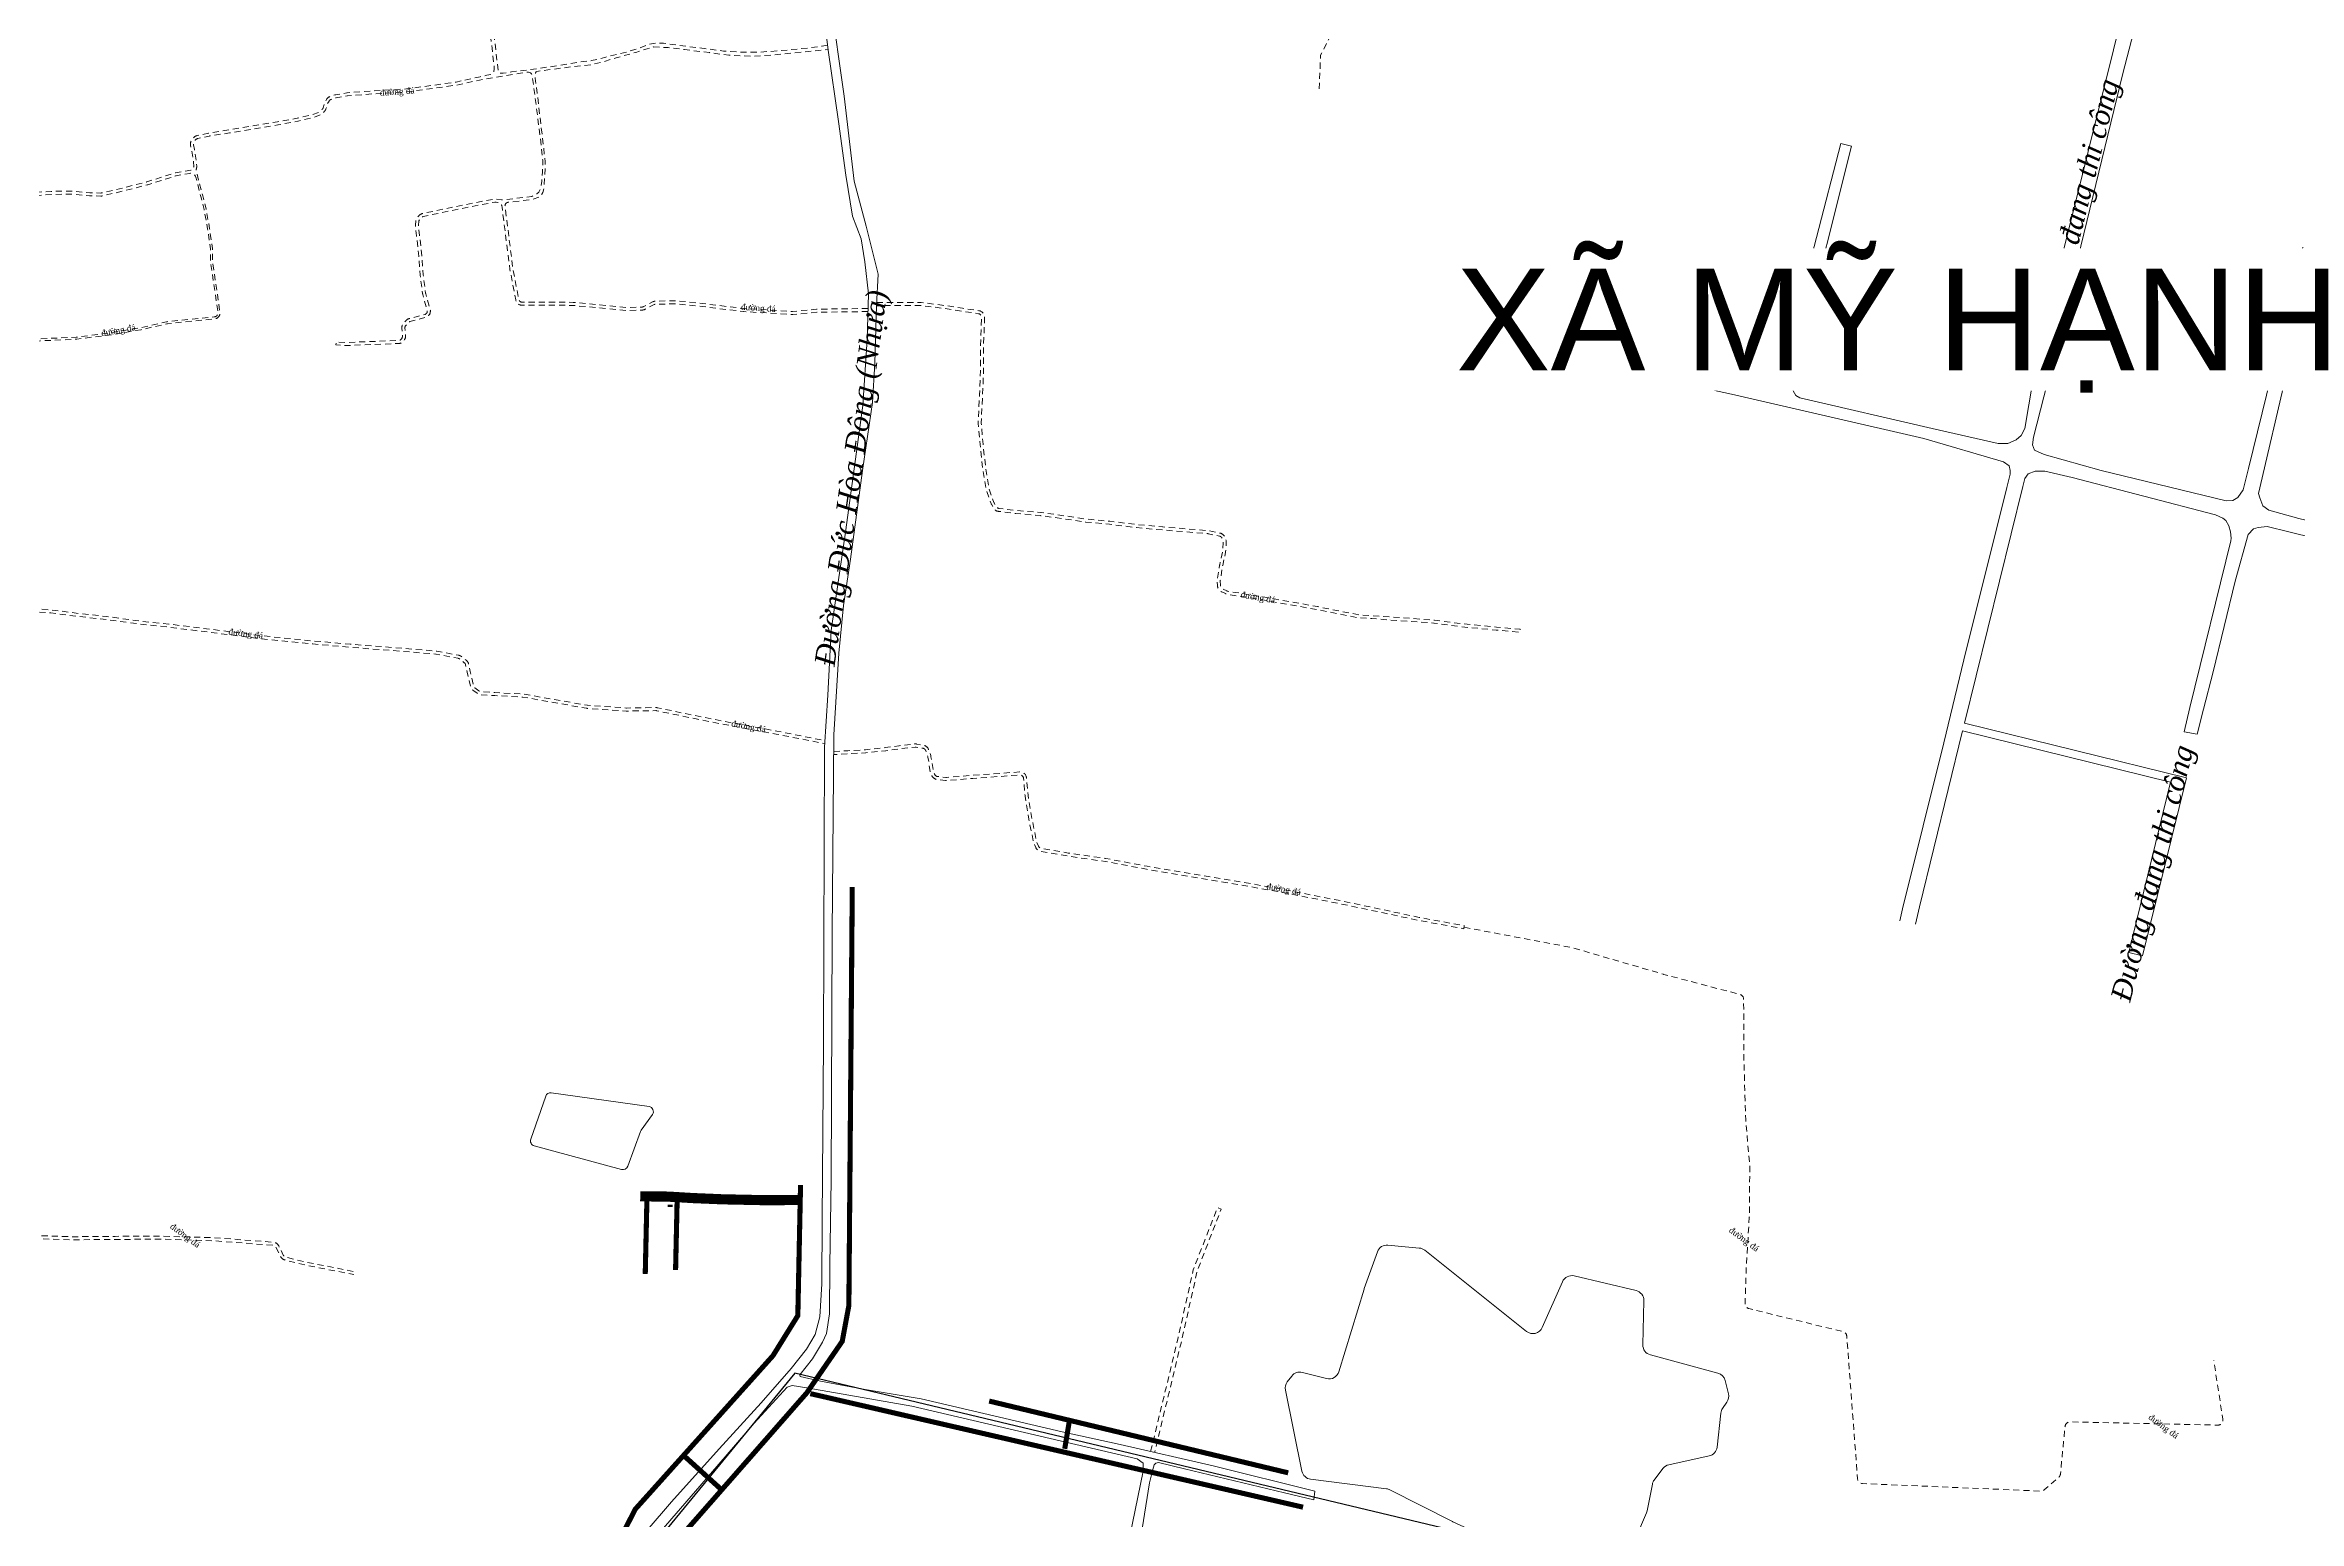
# Model space of a CAD drawing. Header units: metres. Extents: x 556238 to 587446, y 1177111 to 1219372.
# Drawn here: x 579595 to 581811, y 1196141 to 1197593 of the extents above; entities that cross this region are included whole.
import ezdxf

# ---------------------------------------------------------------- set-up
doc = ezdxf.new("R2010")
doc.units = ezdxf.units.M
doc.header["$MEASUREMENT"] = 0
for name, pattern in [('DASHED2', [0.375, 0.25, -0.125]), ('HIDDEN2', [4.7625, 3.175, -1.5875]), ('Xr_Nen GT$0$MON', [10, 6, -4])]:
    doc.linetypes.add(name, pattern=pattern)
for name, color, linetype, lineweight in [('CNTV-TEXT', 40, 'Continuous', 20), ('Pipe _Existing_PHL', 4, 'HIDDEN2', 30), ('Xr_Nen GT$0$DUONG NHUA', 38, 'Continuous', 0), ('Xr_Nen GT$0$DUONG_DA', 38, 'Xr_Nen GT$0$MON', 0), ('Xr_Nen GT$1$SONG_HO', 250, 'Continuous', 0)]:
    doc.layers.add(name, color=color, linetype=linetype, lineweight=lineweight)
doc.layers.add('VUNG CONG NGHIEP', color=8, linetype='Continuous')
doc.styles.add('ARIAL', font='arial.ttf')
doc.styles.add('Xr_Nen GT$0$ROMANS', font='romans.shx')
doc.linetypes.add('Xr_Nen GT$0$TL_P', pattern='A,2,[130,ltypeshp.shx,S=1,R=0,X=0,Y=-1],2', length=4)

msp = doc.modelspace()

# ---------------------------------------------------------------- linework, layer by layer
at = {"layer": 'Pipe _Existing_PHL', "color": 5, "linetype": 'DASHED2', "ltscale": 500, "flags": 128}
for points, const_width in [([(580388.66046, 1196764.73413), (580385.3024, 1196353.08571), (580378.77288, 1196317.89625), (580343.82804, 1196267.13221), (580207.97416, 1196112.21889), (580226.95672, 1195406.98555)], 5), ([(580337.79027, 1196471.69958), (580335.11058, 1196343.18482), (580310.65453, 1196303.78222), (580175.13152, 1196152.65895), (580159.83369, 1196122.43056), (580159.83369, 1196033.57356), (580185.77805, 1195051.07849)], 5), ([(580337.5687, 1196456.89948), (580302.93139, 1196456.69631), (580260.85523, 1196457.57211), (580231.60261, 1196458.80501), (580207.47819, 1196460.23386), (580180.12448, 1196460.53393)], 10), ([(580186.79516, 1196460.46076), (580185.09251, 1196384.23796)], 5), ([(580209.65417, 1196450.12135), (580209.61784, 1196452.31924)], 5), ([(580209.65417, 1196450.12135), (580209.61784, 1196452.31924)], 5), ([(580209.65417, 1196450.12135), (580209.61784, 1196452.31924)], 5), ([(580216.50917, 1196459.69897), (580214.90873, 1196388.05175)], 5), ([(580831.89738, 1196154.81243), (580347.40442, 1196266.48879)], 5), ([(580523.27394, 1196259.16147), (580817.30052, 1196188.58853)], 5), ([(580597.54431, 1196212.2091), (580602.30048, 1196240.85401)], 5), ([(580599.18543, 1196222.09304), (580600.65944, 1196230.97053)], 5), ([(580599.18543, 1196222.09304), (580600.65944, 1196230.97053)], 5), ([(580258.51555, 1196173.44673), (580222.13276, 1196206.29092)], 5), ([(580243.66991, 1196186.84848), (580236.9784, 1196192.88917)], 5), ([(580243.66991, 1196186.84848), (580236.9784, 1196192.88917)], 5)]:
    msp.add_lwpolyline(points, dxfattribs=dict(at, const_width=const_width))
at = {"layer": 'VUNG CONG NGHIEP', "ltscale": 5}
msp.add_polyline3d([(582448.63503, 1193753.02439, 0), (583050.31868, 1196349.83712, 0), (582115.5997, 1196580.6194, 0), (581776.05391, 1195173.15787, 0), (581020.59298, 1195379.56857, 0), (581156.1391, 1196089.56198, 0), (580332.04804, 1196286.6461, 0), (580191.5256, 1196115.51403, 0), (580199.79761, 1195005.26314, 0), (580939.75535, 1194516.75348, 0), (582448.63503, 1193753.02439, 0)], close=True, dxfattribs=at)
at = {"layer": 'Xr_Nen GT$0$DUONG NHUA', "flags": 128}
for points in [[(581678.45013, 1197786.97867), (581603.76992, 1197487.82955), (581553.28643, 1197285.38888), (581541.50576, 1197215.51386), (581537.90254, 1197208.77999), (581533.04629, 1197204.3951), (581524.82171, 1197200.71502), (581515.26567, 1197200.94986), (581450.48807, 1197215.59216), (581320.49589, 1197245.83526), (581316.47594, 1197248.00767), (581313.72658, 1197252.56211), (581313.49095, 1197260.10053), (581322.21027, 1197298.57778), (581371.26214, 1197493.09575), (581360.76462, 1197495.86095), (581312.83667, 1197311.04642), (581302.408, 1197269.61838), (581298.75824, 1197262.24211), (581293.36294, 1197258.5936), (581283.76258, 1197257.48322), (581223.77962, 1197271.36333), (581132.03216, 1197293.07401), (581129.0881, 1197276.29073), (581253.1372, 1197249.24649), (581442.36971, 1197205.68664), (581520.73011, 1197182.82218), (581526.0867, 1197178.75893), (581527.09509, 1197174.16021), (581527.18949, 1197170.60088), (581523.75512, 1197157.52917), (581481.74794, 1196988.0006), (581461.81596, 1196906.48576), (581421.46007, 1196743.1291), (581418.78871, 1196731.47671)], [(581977.83649, 1197630.9883), (581691.76067, 1197699.25517), (581687.51114, 1197699.25517), (581680.87759, 1197698.01184), (581676.00613, 1197694.79989), (581669.68369, 1197687.13258), (581637.93381, 1197564.80364), (581567.20531, 1197273.72229), (581549.98531, 1197207.1098), (581549.04443, 1197199.48101), (581551.03078, 1197194.36026), (581560.54398, 1197189.97108), (581616.78707, 1197174.39993), (581739.42995, 1197144.42168), (581746.24728, 1197144.81483), (581750.90143, 1197147.56701), (581756.34209, 1197155.16829), (581761.52067, 1197176.20285), (581815.10644, 1197393.98597)], [(580186.86842, 1196132.34107), (580210.95376, 1196160.05367), (580257.82487, 1196212.0581), (580299.22844, 1196257.57607), (580328.53358, 1196291.1024), (580343.756, 1196310.30683), (580352.22197, 1196324.46606), (580356.68275, 1196341.88554), (580358.64132, 1196374.38519), (580359.03294, 1196436.9045), (580360.48023, 1196611.00924), (580361.3369, 1196902.24062), (580364.71986, 1196953.22221), (580367.75314, 1197016.76576), (580374.87449, 1197064.48934), (580381.99599, 1197113.66306), (580398.9941, 1197238.13224), (580403.36491, 1197303.1405), (580404.55693, 1197347.89162), (580400.98089, 1197379.40275), (580397.27234, 1197402.17553), (580388.81716, 1197424.41259), (580382.30873, 1197464.64455), (580375.26893, 1197517.35771), (580364.9085, 1197587.59771), (580356.3737, 1197656.4808)], [(580667.904, 1196096.3754), (580680.78967, 1196178.65909), (580684.05105, 1196191.85147), (580685.4162, 1196196.40051), (580687.08478, 1196198.14435), (580689.89101, 1196198.75089), (580715.29895, 1196192.5338), (580813.74526, 1196168.80281), (580842.49361, 1196161.90502), (580843.33034, 1196170.64906), (580743.53735, 1196195.36044), (580652.04014, 1196216.36091), (580594.89429, 1196228.80448), (580456.47204, 1196261.41327), (580401.37192, 1196270.45094), (580357.38947, 1196278.75577), (580337.35305, 1196283.27464), (580337.03736, 1196285.0204), (580349.58311, 1196300.69692), (580359.45131, 1196317.21468), (580363.15409, 1196325.57482), (580366.24352, 1196344.84631), (580366.49067, 1196393.27211), (580367.85005, 1196476.28782), (580368.90808, 1196719.3028), (580370.4307, 1196914.22043), (580375.57369, 1196994.72715), (580379.88467, 1197041.66007), (580386.78206, 1197086.94764), (580398.60174, 1197174.17891), (580408.67749, 1197240.9858), (580410.80284, 1197279.85804), (580412.61959, 1197336.36145), (580414.00838, 1197367.28349), (580402.26656, 1197414.36082), (580390.52459, 1197458.91385), (580380.70736, 1197542.22947), (580367.15854, 1197637.03732)], [(581819.7439, 1197358.45508), (581799.15483, 1197270.90829), (581771.35208, 1197151.72416), (581772.74264, 1197147.23346), (581775.63056, 1197139.64194), (581781.40641, 1197135.15117), (581811.03433, 1197127.13198), (581891.46823, 1197107.88592)], [(581434.007, 1196728.03324), (581437.9144, 1196745.14785), (581480.24537, 1196918.17284), (581684.95107, 1196867.72075), (581643.72086, 1196700.43215), (581657.31409, 1196697.08194), (581700.45872, 1196872.1381), (581482.1604, 1196925.94026), (581539.49932, 1197158.58876), (581541.62024, 1197166.43818), (581544.73168, 1197170.94811), (581551.73219, 1197173.59182), (581561.17005, 1197173.53998), (581588.18704, 1197167.26759), (581729.11725, 1197130.66225), (581736.19782, 1197127.49784), (581739.27927, 1197125.09621), (581742.25627, 1197119.87519), (581743.97981, 1197113.97554), (581744.44988, 1197107.71038), (581744.08425, 1197104.99547), (581703.91096, 1196941.27686), (581698.13289, 1196917.22778), (581711.00217, 1196914.9174), (581717.25296, 1196939.59661), (581726.70781, 1196976.35294), (581748.54385, 1197065.29752), (581761.11531, 1197111.17958), (581766.59939, 1197116.91486), (581771.0711, 1197118.34867), (581779.93017, 1197119.19212), (581801.10749, 1197113.96289), (581902.18468, 1197088.9133)], [(580626.68915, 1195984.59543), (580492.38002, 1196022.55227), (580192.56069, 1196106.44251), (580192.19185, 1196118.86942), (580200.63687, 1196131.55156), (580249.2902, 1196187.67296), (580292.29891, 1196237.48231), (580324.73292, 1196272.92496), (580329.51258, 1196274.58245), (580344.11083, 1196272.06402), (580447.37732, 1196254.19331), (580668.87747, 1196202.40916), (580674.82053, 1196198.16931), (580674.60823, 1196190.11364), (580634.64593, 1195995.29117), (580631.2416, 1195987.00332), (580626.68915, 1195984.59543)]]:
    msp.add_lwpolyline(points, dxfattribs=at)
at = {"layer": 'Xr_Nen GT$0$DUONG_DA', "flags": 128}
for points in [[(580891.81647, 1197897.26175), (580893.32349, 1197862.12289), (580890.8359, 1197839.7619), (580882.4685, 1197816.72329), (580881.78921, 1197766.46956), (580881.167, 1197710.706), (580879.61773, 1197663.50695), (580879.009, 1197610.945), (580860.83005, 1197605.65671), (580849.15041, 1197582.61059), (580847.71859, 1197547.98142)], [(580364.30497, 1197592.46874), (580359.01383, 1197591.68559), (580345.81228, 1197589.79593), (580316.31737, 1197586.90058), (580297.57268, 1197585.69583), (580277.23073, 1197585.72353), (580262.08511, 1197586.74858), (580216.19552, 1197592.67496), (580203.18302, 1197594.37263), (580195.54873, 1197594.48387), (580188.87145, 1197593.28241), (580178.47718, 1197589.34418), (580167.03685, 1197585.85101), (580146.45454, 1197580.78271), (580132.2804, 1197577.28994), (580120.60659, 1197575.96953), (580101.97126, 1197572.75766), (580072.06375, 1197568.42012), (580053.59203, 1197566.31367), (580045.32012, 1197564.87945), (580042.65247, 1197564.94671), (580040.54524, 1197566.20163), (580039.17782, 1197577.80964), (580033.50061, 1197628.13243), (580030.6828, 1197666.01601), (580026.20698, 1197698.24735), (580023.92883, 1197730.48706), (580023.89455, 1197732.99554), (580024.79029, 1197734.40264), (580026.38273, 1197734.95695), (580027.95637, 1197735.4665)], [(580682.03508, 1196209.49986), (580709.04704, 1196321.3251), (580723.95533, 1196388.2426), (580747.79951, 1196449.48543), (580751.52696, 1196448.0342), (580727.79335, 1196387.07534), (580712.94357, 1196320.42052), (580685.92325, 1196208.56065)]]:
    msp.add_lwpolyline(points, dxfattribs=at)
for points in [[(580015.37015, 1197739.64736), (580018.53439, 1197736.5346), (580020.05569, 1197733.00977), (580020.2405, 1197728.63213), (580021.47991, 1197708.67535), (580022.75697, 1197696.75254), (580028.40487, 1197650.26197), (580031.91497, 1197609.44224), (580034.53459, 1197589.52238), (580036.55659, 1197571.28126), (580036.64307, 1197568.78702), (580036.26812, 1197566.49461), (580035.2008, 1197564.7789), (580033.26821, 1197563.63991), (580029.35961, 1197562.90462), (580022.65309, 1197561.46287), (579999.01747, 1197556.2347, -0.0135607847), (579998.83032, 1197556.20298), (579978.19945, 1197553.27821, -0.0026069261), (579978.16329, 1197553.27328), (579948.47184, 1197549.37941, -0.0183896443), (579948.2156, 1197549.35535), (579917.00944, 1197547.57937, 0.0054765501), (579916.86738, 1197547.56973), (579892.08006, 1197545.61353, 0.0217034019), (579891.52024, 1197545.54481), (579880.76829, 1197543.74832, 0.036899441), (579879.83751, 1197543.52121), (579875.20612, 1197542.02187, 0.1907133338), (579871.51604, 1197538.97639), (579870.11682, 1197536.43876, 0.0528950822), (579869.58501, 1197535.17463), (579868.25921, 1197530.77239, -0.1092568017), (579867.52107, 1197529.45332), (579865.91855, 1197527.65477, -0.1192476371), (579864.56522, 1197526.71775), (579858.3738, 1197524.32898, -0.0342017625), (579857.91687, 1197524.18771), (579842.99355, 1197520.67039, -0.0122221626), (579842.82612, 1197520.63523), (579823.43396, 1197517.05469, -0.0045113962), (579823.37175, 1197517.04379), (579796.65193, 1197512.60729, -0.0002160509), (579796.64895, 1197512.6068), (579775.80639, 1197509.16465, -0.0029647634), (579775.7654, 1197509.15813), (579756.17099, 1197506.16037, 0.0158875553), (579755.76496, 1197506.08498), (579744.40923, 1197503.60091, 0.1234273772), (579741.57821, 1197502.19486), (579740.59795, 1197501.3581, 0.1253605086), (579738.74706, 1197498.73674), (579738.31975, 1197497.61973, 0.1424630031), (579738.02112, 1197494.00168), (579738.96169, 1197489.37764, -0.009535367), (579738.9858, 1197489.24635), (579740.80322, 1197478.1629, -0.0288873201), (579740.84547, 1197477.76103), (579741.05872, 1197473.22848, -0.3774558188), (579738.16893, 1197469.61692), (579723.21975, 1197466.98732, 0.033900416), (579722.36498, 1197466.77643), (579694.91415, 1197457.99315, -0.0159567056), (579694.69937, 1197457.93191), (579663.6456, 1197450.13974, -0.0061153318), (579663.56232, 1197450.11992), (579650.62174, 1197447.20729, -0.0607934441), (579649.778, 1197447.12267), (579639.17438, 1197447.35054, -0.0177280861), (579638.92667, 1197447.36466), (579620.88554, 1197449.03627, 0.0278186261), (579620.16331, 1197449.06284), (579601.0709, 1197448.70282, 0.0104054274), (579600.8006, 1197448.6921), (579569.95823, 1197446.82465), (579570.13954, 1197443.83013), (579600.98191, 1197445.69758, -0.0104054274), (579601.12745, 1197445.70336), (579620.21987, 1197446.06337, -0.0278186261), (579620.60876, 1197446.04907), (579638.64989, 1197444.37746, 0.0177280861), (579639.10993, 1197444.35124), (579649.71354, 1197444.12336, 0.0607934441), (579651.28049, 1197444.2805), (579664.22107, 1197447.19314, 0.0061153318), (579664.37574, 1197447.22994), (579695.42951, 1197455.02211, 0.0159567056), (579695.82839, 1197455.13584), (579723.27921, 1197463.91913, -0.033900416), (579723.73947, 1197464.03269), (579737.43288, 1197466.44139, -0.3917169591), (579743.14174, 1197462.76144), (579748.00895, 1197443.82125, 0.000567617), (579748.01236, 1197443.80806), (579751.32861, 1197431.02373, -0.0198679234), (579751.39612, 1197430.71322), (579754.71741, 1197411.85647, -0.0069046621), (579754.73506, 1197411.74742), (579757.60938, 1197392.29851, -0.0367058917), (579757.65236, 1197391.71358), (579757.65199, 1197379.704, 0.0368786055), (579757.71706, 1197378.82251), (579762.07234, 1197349.49273, -0.0013921222), (579762.07555, 1197349.47068), (579764.88669, 1197329.78578, -0.426278834), (579761.3295, 1197325.24061), (579715.0737, 1197320.56074, 0.0305603867), (579714.35053, 1197320.4426), (579689.21887, 1197314.74255, -0.0131585051), (579689.01243, 1197314.70141), (579660.16021, 1197309.73675, -0.0111435956), (579659.98389, 1197309.71045), (579625.85791, 1197305.39354, -0.019989291), (579625.53939, 1197305.36613), (579590.24173, 1197303.74539, 0.0144894379), (579589.89503, 1197303.71939), (579560.97343, 1197300.70539, 0.4252429454), (579555.65517, 1197293.89245), (579558.87857, 1197271.23966, -0.021619276), (579558.91244, 1197270.89558), (579560.27408, 1197246.11097, -0.0115771095), (579560.27995, 1197245.92585), (579560.50169, 1197220.07395, -0.1286281308), (579560.00616, 1197218.11098), (579551.42394, 1197202.51738, 0.0068357051), (579551.34681, 1197202.3726), (579546.51928, 1197193.00354, -0.2587637951), (579543.29187, 1197190.84917), (579511.7252, 1197188.24936, 0.002574725), (579511.66364, 1197188.24397), (579502.33025, 1197187.37842, 0.4070652536), (579496.89817, 1197180.99634), (579498.07198, 1197163.7624, -0.0059308948), (579498.0773, 1197163.66766), (579499.02853, 1197142.20062, 0.0009508484), (579499.02958, 1197142.17783), (579499.85803, 1197124.96246, -0.0145340692), (579499.86245, 1197124.73), (579499.6852, 1197107.08796, -0.0062364663), (579499.68295, 1197106.9882), (579499.21157, 1197093.52255, -0.0088223582), (579499.20414, 1197093.3816), (579498.38199, 1197081.70281, -0.0096034003), (579498.36826, 1197081.54978), (579496.06193, 1197060.41468, -0.0078687185), (579496.04631, 1197060.28976), (579495.38319, 1197055.5899, -0.4043679298), (579489.90105, 1197051.31673), (579472.76519, 1197053.14752, -0.0028832737), (579472.72507, 1197053.15204), (579441.79478, 1197056.81787, 0.0144743361), (579441.42002, 1197056.85132), (579401.19186, 1197059.27096, -0.016538859), (579400.96138, 1197059.29249), (579344.96835, 1197066.39798, -0.0039733315), (579344.91323, 1197066.40542), (579307.55094, 1197071.75132, 0.0073240172), (579307.36207, 1197071.77553), (579264.4797, 1197076.63426, 0.0005153095), (579264.46639, 1197076.63575), (579220.85587, 1197081.48596, -0.0094193814), (579220.72512, 1197081.503), (579183.3053, 1197087.09867, 0.0057505519), (579183.15719, 1197087.11908), (579135.317, 1197093.15163, -0.0001201032), (579135.31533, 1197093.15184), (579076.99276, 1197100.53466, 0.0056709973), (579076.84629, 1197100.55151), (579035.20714, 1197104.86536, 0.0022312571), (579035.14941, 1197104.87108), (578970.39654, 1197110.99593, -0.0178207593), (578970.14923, 1197111.02824), (578930.58707, 1197117.6396, 0.0225504238), (578930.00531, 1197117.71003), (578897.32646, 1197120.17859)], [(580404.17584, 1197333.58473), (580353.88678, 1197332.86112, 0.0191313187), (580353.39023, 1197332.83496), (580329.88034, 1197330.69191, -0.0376851085), (580329.35356, 1197330.68371), (580282.35501, 1197333.49594, -0.0152855898), (580282.14194, 1197333.51525), (580237.40004, 1197338.95119, 0.0038706539), (580237.30004, 1197338.96255), (580216.90481, 1197341.12062, 0.0309191648), (580216.10244, 1197341.15563), (580195.26767, 1197340.77604, 0.1165287896), (580192.3716, 1197340.03585), (580183.54224, 1197335.41403, -0.1132356413), (580182.02831, 1197335.0166), (580166.89509, 1197334.54401, -0.0317640893), (580166.45107, 1197334.55836), (580139.79963, 1197337.11929, -0.0003171011), (580139.79521, 1197337.11972), (580114.72179, 1197339.56112, 0.0209735587), (580114.17754, 1197339.59115), (580091.18994, 1197339.8942, 0.005377572), (580091.05013, 1197339.89454), (580064.15692, 1197339.67057, -0.3625180692), (580060.68944, 1197342.51634), (580055.01485, 1197372.34514, -0.0153993585), (580054.9811, 1197372.55803), (580050.46324, 1197408.11012, -0.0003617213), (580050.46261, 1197408.11514), (580047.20139, 1197434.07877, -0.4166889098), (580050.26724, 1197437.99124), (580074.04543, 1197440.77422), (580081.28784, 1197443.28032), (580083.34587, 1197445.9757), (580084.48396, 1197447.66217), (580085.34089, 1197452.05244), (580085.5284, 1197454.82313), (580086.66386, 1197470.89156), (580086.52664, 1197478.12617), (580085.84071, 1197485.36079), (580084.98319, 1197493.76118), (580078.7778, 1197545.33366), (580076.74542, 1197560.10612), (580077.0809, 1197565.19999), (580077.70638, 1197566.25647), (580078.39656, 1197566.70925), (580089.28867, 1197568.08916), (580115.40017, 1197571.59459), (580131.64761, 1197573.19295), (580141.72717, 1197575.4948), (580156.4338, 1197580.0768), (580175.89484, 1197585.41887), (580186.97483, 1197588.97161), (580193.31627, 1197590.74795), (580207.70628, 1197590.15584), (580223.59464, 1197588.1705), (580248.30903, 1197585.1507), (580267.28276, 1197582.56585), (580290.30991, 1197581.58782), (580309.3536, 1197582.7405), (580339.01226, 1197585.58382), (580364.83391, 1197588.19976)], [(580404.09589, 1197330.58326), (580353.92994, 1197329.86143, 0.0191313187), (580353.66257, 1197329.84735), (580330.15268, 1197327.7043, -0.0376851085), (580329.17437, 1197327.68907), (580282.17582, 1197330.5013, -0.0152855898), (580281.78011, 1197330.53714), (580237.03821, 1197335.97308, 0.0038706539), (580236.98437, 1197335.9792), (580216.58913, 1197338.13728, 0.0309191648), (580216.15709, 1197338.15613), (580195.32231, 1197337.77654, 0.1165287896), (580193.76289, 1197337.37798), (580184.93353, 1197332.75616, -0.1132356413), (580182.12195, 1197332.01806), (580166.98873, 1197331.54548, -0.0317640893), (580166.16412, 1197331.57211), (580139.51268, 1197334.13305, -0.0003171011), (580139.50448, 1197334.13384), (580114.43105, 1197336.57524, 0.0209735587), (580114.138, 1197336.59141), (580091.1504, 1197336.89446, 0.005377572), (580091.07511, 1197336.89464), (580064.1819, 1197336.67067, -0.3625180692), (580057.74229, 1197341.95568), (580052.0677, 1197371.78448, -0.0153993585), (580052.00504, 1197372.17984), (580047.48718, 1197407.73193, -0.0003617213), (580047.486, 1197407.74126), (580044.23516, 1197433.62225, 0.3360531504), (580040.01667, 1197437.94366), (580038.35227, 1197438.19361, 0.0827319866), (580037.20204, 1197438.17517), (580021.33838, 1197435.27014, 0.0051935241), (580021.267, 1197435.2563), (579974.96509, 1197425.7792, 0.0034629874), (579974.91766, 1197425.76915), (579966.65812, 1197423.95903, 0.1685469019), (579964.70166, 1197422.76033), (579963.19789, 1197420.92767, 0.1521426851), (579962.41571, 1197418.99838), (579962.14551, 1197415.7584, 0.0461870542), (579962.15139, 1197415.11318), (579963.15297, 1197405.27094, 0.0028972267), (579963.15731, 1197405.23061), (579965.42179, 1197385.27682, -0.0104973884), (579965.44686, 1197385.00507), (579966.74279, 1197366.78711, 0.0151868732), (579966.7643, 1197366.57564), (579969.14965, 1197348.5765, 0.0357595511), (579969.25057, 1197348.08679), (579973.5635, 1197332.78525, -0.4185551685), (579968.97789, 1197324.74021), (579953.63585, 1197320.65997, 0.1499075728), (579951.89411, 1197319.57396), (579949.6479, 1197316.9904, 0.2032616076), (579948.80227, 1197314.39176), (579949.43568, 1197307.08363, -0.1658588809), (579948.42882, 1197303.00932), (579947.84292, 1197302.09722, -0.2451611117), (579942.6218, 1197299.115), (579890.58408, 1197297.13014, -0.0246586487), (579889.94338, 1197297.1373), (579880.97132, 1197297.68069), (579881.15268, 1197300.6752), (579890.12474, 1197300.13181, 0.0246586487), (579890.46973, 1197300.12796), (579942.50745, 1197302.11282, 0.2451611117), (579945.31882, 1197303.71863), (579945.90473, 1197304.63073, 0.1658588809), (579946.44688, 1197306.82459), (579945.81348, 1197314.13272, -0.2032616076), (579947.38392, 1197318.95875), (579949.63014, 1197321.54231, -0.1499075728), (579952.8648, 1197323.55919), (579968.20683, 1197327.63943, 0.4185551685), (579970.67601, 1197331.97137), (579966.36308, 1197347.27292, -0.0357595511), (579966.17565, 1197348.18237), (579963.79031, 1197366.18151, -0.0151868732), (579963.75035, 1197366.57425), (579962.45442, 1197384.7922, 0.0104973884), (579962.44092, 1197384.93853), (579960.17644, 1197404.89232, -0.0028972267), (579960.16838, 1197404.96722), (579959.1668, 1197414.80946, -0.0461870542), (579959.15589, 1197416.00772), (579959.42609, 1197419.24771, -0.1521426851), (579960.8787, 1197422.83066), (579962.38248, 1197424.66332, -0.1685469019), (579966.0159, 1197426.88948), (579974.27544, 1197428.6996, -0.0034629874), (579974.36352, 1197428.71826), (580020.66543, 1197438.19536, -0.0051935241), (580020.79799, 1197438.22107), (580036.66165, 1197441.1261, -0.0827319866), (580038.79779, 1197441.16034), (580043.7172, 1197440.42159, 0.0664894225), (580045.04096, 1197440.40004), (580073.69669, 1197443.75388), (580078.35226, 1197446.33788), (580080.40137, 1197448.01077), (580082.62126, 1197452.55147), (580083.42066, 1197458.77222), (580084.13481, 1197467.91673), (580084.33885, 1197473.96771), (580084.27086, 1197479.84876), (580083.35267, 1197487.39549), (580081.90711, 1197501.462), (580074.14174, 1197561.52888), (580073.38175, 1197564.44113), (580072.28401, 1197565.433), (580070.21508, 1197565.83396), (580068.37848, 1197565.83396), (580059.99743, 1197564.67327), (580025.10113, 1197558.8276), (579999.59896, 1197553.2916, -0.0135607847), (579999.25141, 1197553.23268), (579978.62054, 1197550.30791, -0.0026069261), (579978.55338, 1197550.29875), (579948.86193, 1197546.40488, -0.0183896443), (579948.38606, 1197546.3602), (579917.17989, 1197544.58422, 0.0054765502), (579917.1034, 1197544.57903), (579892.31608, 1197542.62283, 0.0217034019), (579892.01464, 1197542.58583), (579881.26269, 1197540.78933, 0.036899441), (579880.7615, 1197540.66705), (579876.13011, 1197539.16771, 0.1907133338), (579874.14314, 1197537.52783), (579872.74393, 1197534.99021, 0.0528950822), (579872.45757, 1197534.30952), (579871.13177, 1197529.90728, -0.1092568017), (579869.76094, 1197527.45758), (579868.15842, 1197525.65903, -0.1192476371), (579865.64509, 1197523.91884), (579859.45367, 1197521.53007, -0.0342017625), (579858.60509, 1197521.26772), (579843.68177, 1197517.7504, -0.0122221626), (579843.37083, 1197517.68509), (579823.97867, 1197514.10456, -0.0045113962), (579823.86314, 1197514.0843), (579797.14332, 1197509.64781, -0.0002160509), (579797.13777, 1197509.64689), (579776.29522, 1197506.20475, -0.0029647634), (579776.21909, 1197506.19264), (579756.62469, 1197503.19488, 0.0158875553), (579756.40605, 1197503.15428), (579745.05032, 1197500.67021, 0.1234273772), (579743.52593, 1197499.91311), (579742.54566, 1197499.07635, 0.1253605086), (579741.54903, 1197497.66485), (579741.12172, 1197496.54784, 0.1424630031), (579740.96092, 1197494.59966), (579741.90149, 1197489.97562, -0.009535367), (579741.94626, 1197489.7318), (579743.76368, 1197478.64835, -0.0288873201), (579743.84216, 1197477.90202), (579744.0554, 1197473.36946, -0.0850965966), (579743.7864, 1197471.18939, 0.1368679327), (579743.73129, 1197468.50293), (579749.94602, 1197444.31903, 0.0005676171), (579749.94829, 1197444.31024), (579753.26454, 1197431.5259, -0.0198679233), (579753.3658, 1197431.06014), (579756.68709, 1197412.20339, -0.006904662), (579756.71357, 1197412.03982), (579759.58789, 1197392.59091, -0.0367058917), (579759.65236, 1197391.71352), (579759.65199, 1197379.70394, 0.0368786055), (579759.69537, 1197379.11628), (579764.05065, 1197349.78649, -0.0013921222), (579764.05546, 1197349.75343), (579766.8666, 1197330.06853, -0.426278834), (579761.53082, 1197323.25077), (579715.27502, 1197318.5709, 0.0305603867), (579714.79291, 1197318.49214), (579689.66124, 1197312.79209, -0.0131585051), (579689.35159, 1197312.73038), (579660.49937, 1197307.76572, -0.0111435956), (579660.23489, 1197307.72626), (579626.10891, 1197303.40936, -0.019989291), (579625.63113, 1197303.36824), (579590.33346, 1197301.7475, 0.0144894379), (579590.10233, 1197301.73016), (579561.18073, 1197298.71617, 0.4252429454), (579557.63523, 1197294.1742), (579560.85863, 1197271.52141, -0.021619276), (579560.90943, 1197271.00529), (579562.27106, 1197246.22068, -0.0115771095), (579562.27988, 1197245.94301), (579562.50162, 1197220.09111, -0.1286281308), (579561.75832, 1197217.14665), (579553.1761, 1197201.55305, 0.0068357051), (579553.12468, 1197201.45653), (579548.29715, 1197192.08747, -0.2587637951), (579543.45603, 1197188.85592), (579511.88936, 1197186.25611, 0.002574725), (579511.84832, 1197186.25252), (579502.51493, 1197185.38697, 0.4070652536), (579498.89354, 1197181.13224), (579500.06735, 1197163.8983, -0.0059308948), (579500.07534, 1197163.75619), (579501.02657, 1197142.28916, 0.0009508484), (579501.02727, 1197142.27396), (579501.85572, 1197125.05859, -0.0145340692), (579501.86235, 1197124.70991), (579501.6851, 1197107.06786, -0.0062364663), (579501.68173, 1197106.91823), (579501.21034, 1197093.45258, -0.0088223582), (579501.1992, 1197093.24116), (579500.37705, 1197081.56236, -0.0096034003), (579500.35646, 1197081.33282), (579498.05013, 1197060.19772, -0.0078687185), (579498.02669, 1197060.01034), (579497.39931, 1197055.56373, 0.4033943064), (579501.46867, 1197049.94352), (579527.97765, 1197045.19504, 0.0069465228), (579528.0736, 1197045.17922), (579557.20467, 1197040.79253, 0.0165564193), (579557.43483, 1197040.76563), (579600.79324, 1197037.14802, -0.0106913399), (579601.06966, 1197037.11899), (579629.47865, 1197033.52023, 0.0044240118), (579629.54016, 1197033.51299), (579655.30529, 1197030.7114, -0.0068686267), (579655.48254, 1197030.68966), (579688.76231, 1197026.14282, 0.0076192358), (579688.8682, 1197026.12999), (579716.63652, 1197023.19492, -0.0044735813), (579716.75207, 1197023.18166), (579766.61578, 1197017.00708, -0.0010678368), (579766.64333, 1197017.00361), (579806.41286, 1197011.90642, 0.0067696457), (579806.50702, 1197011.89564), (579858.33884, 1197006.67443, 0.0031915941), (579858.38332, 1197006.67024), (579894.9338, 1197003.45914, 0.0021587949), (579894.96392, 1197003.45663), (579935.58884, 1197000.24083, -0.0007357197), (579935.6079, 1197000.23929), (579979.49187, 1196996.63552, -0.0257403435), (579980.15473, 1196996.54656), (580001.61999, 1196992.53233, -0.1212050421), (580004.44799, 1196991.24865), (580009.05096, 1196987.6218, -0.1732542223), (580011.37532, 1196983.91729), (580012.99489, 1196976.58005, 0.0030706898), (580013.00442, 1196976.53813), (580016.25735, 1196962.61587, 0.1735898159), (580017.53695, 1196960.63388), (580021.58532, 1196957.53223, 0.1472877019), (580023.47328, 1196956.81883), (580037.27762, 1196955.86744, 0.0043181022), (580037.33797, 1196955.8638), (580064.56431, 1196954.45935, -0.0305543461), (580065.35295, 1196954.37015), (580127.94401, 1196943.38625, 0.0261253104), (580128.30682, 1196943.34196), (580166.37828, 1196940.70165, 0.0209864785), (580166.67185, 1196940.69364), (580195.44826, 1196941.11649, -0.0547702179), (580196.86166, 1196940.98219), (580234.30239, 1196933.22993, 0.0021874205), (580234.33241, 1196933.22385), (580273.28865, 1196925.51264, 0.0035563278), (580273.33756, 1196925.50332), (580314.42253, 1196917.97641, -0.0033834998), (580314.50895, 1196917.95997), (580361.76157, 1196908.64046)], [(580412.75168, 1197339.30232), (580435.5328, 1197339.51293, -0.002311119), (580435.59289, 1197339.5132), (580455.74802, 1197339.5132, -0.0310611613), (580456.55328, 1197339.46313), (580476.77713, 1197336.93824, -0.0069261516), (580476.95548, 1197336.91346), (580496.97984, 1197333.84796, 0.000758052), (580496.99033, 1197333.84637), (580513.15011, 1197331.42262, -0.3801222881), (580518.68284, 1197324.79243), (580518.3321, 1197313.51669, -0.0006769432), (580518.33153, 1197313.4991), (580517.77408, 1197297.01449, 0.0084545381), (580517.77208, 1197296.89615), (580517.77242, 1197272.34088, -0.0106872574), (580517.76649, 1197272.0631), (580516.76273, 1197248.5887, -0.0015072751), (580516.76094, 1197248.54955), (580515.43026, 1197221.28239, 0.0347283447), (580515.44029, 1197220.79688), (580517.31368, 1197200.05967, 0.0048850281), (580517.3205, 1197199.99162), (580519.88638, 1197176.68158, 0.0113749262), (580519.9074, 1197176.52375), (580522.96242, 1197156.989, 0.0466858717), (580523.12278, 1197156.35684), (580527.89942, 1197142.92788, 0.0388559079), (580528.12061, 1197142.43179), (580530.07652, 1197138.82659, 0.2435301553), (580532.74024, 1197137.02004), (580549.65293, 1197135.01177, 0.0073616082), (580549.75543, 1197135.00113), (580574.21114, 1197132.82513, -0.0102006389), (580574.47475, 1197132.79624), (580590.58939, 1197130.69692, -0.0043214273), (580590.70068, 1197130.68144), (580618.41396, 1197126.58279, 0.0133206145), (580618.59907, 1197126.56043), (580641.71516, 1197124.39157, -0.0079166999), (580641.91975, 1197124.3691), (580668.16274, 1197121.06574, 0.0093493108), (580668.29288, 1197121.05183), (580693.84487, 1197118.80204, 0.0015267372), (580693.86617, 1197118.80023), (580738.45942, 1197115.1482, -0.0328102747), (580739.30234, 1197115.02312), (580750.46627, 1197112.60965, -0.2725940645), (580755.31507, 1197108.13612), (580756.14928, 1197105.37469, -0.0925638851), (580756.40833, 1197103.00258), (580755.75411, 1197094.3914, -0.0345646193), (580755.62447, 1197093.5032), (580752.85837, 1197080.77734, 0.0143674), (580752.82132, 1197080.57968), (580750.54124, 1197066.1357, 0.0478498471), (580750.50053, 1197065.46858), (580750.63989, 1197061.45267, 0.1451601419), (580751.27163, 1197059.56529), (580751.84998, 1197058.74009, 0.128886178), (580753.20392, 1197057.5924), (580756.845, 1197055.84801, 0.0720569522), (580757.8029, 1197055.54864), (580775.74846, 1197052.67015, -0.0013974543), (580775.78432, 1197052.66429), (580798.83163, 1197048.83521, -0.0021744057), (580798.88736, 1197048.8257), (580827.85041, 1197043.75454, -0.0021259544), (580827.90481, 1197043.74477), (580846.24559, 1197040.37248, -0.0041935813), (580846.35266, 1197040.35186), (580867.76563, 1197036.04217, 0.0023264912), (580867.79759, 1197036.03589), (580886.76234, 1197032.40224, 0.0316429772), (580887.20139, 1197032.34661), (580899.59741, 1197031.56741, -0.0021434715), (580899.65301, 1197031.56368), (580917.19767, 1197030.30973, -0.0002792942), (580917.20491, 1197030.30921), (580960.81219, 1197027.14357, -0.0146224783), (580961.19033, 1197027.10497), (580986.8813, 1197023.7213, 0.0084418264), (580986.99871, 1197023.70785), (581022.04199, 1197020.29135, 0.0014063683), (581022.06159, 1197020.28949), (581045.48419, 1197018.13888), (581045.20989, 1197015.15144), (581021.78729, 1197017.30206, -0.0014063683), (581021.75089, 1197017.3055), (580986.70761, 1197020.722, -0.0084418264), (580986.48956, 1197020.74698), (580960.79859, 1197024.13066, 0.0146224783), (580960.59498, 1197024.15144), (580916.9877, 1197027.31709, 0.0002792942), (580916.9838, 1197027.31737), (580899.43914, 1197028.57131, 0.0021434715), (580899.4092, 1197028.57332), (580887.01318, 1197029.35252, -0.0316429772), (580886.19781, 1197029.45584), (580867.23306, 1197033.08949, -0.0023264912), (580867.17371, 1197033.10115), (580845.76073, 1197037.41084, 0.0041935813), (580845.70308, 1197037.42194), (580827.3623, 1197040.79423, 0.0021259544), (580827.333, 1197040.79949), (580798.36996, 1197045.87066, 0.0021744057), (580798.33995, 1197045.87578), (580775.29264, 1197049.70486, 0.0013974543), (580775.27333, 1197049.70801), (580757.32777, 1197052.5865, -0.0720569522), (580755.54882, 1197053.14248), (580751.90774, 1197054.88687, -0.128886178), (580749.39327, 1197057.01829), (580748.81493, 1197057.84349, -0.1451601419), (580747.6417, 1197061.34863), (580747.50234, 1197065.36453, -0.047849847), (580747.57793, 1197066.60348), (580749.85802, 1197081.04746, -0.0143674), (580749.92683, 1197081.41454), (580752.69292, 1197094.1404, 0.0345646193), (580752.76273, 1197094.61866), (580753.41695, 1197103.22985, 0.0925638851), (580753.27746, 1197104.50714), (580752.44325, 1197107.26857, 0.2725940645), (580749.83236, 1197109.67739), (580738.66843, 1197112.09086, 0.0328102747), (580738.21455, 1197112.15821), (580693.6213, 1197115.81024, -0.0015267372), (580693.58174, 1197115.8136), (580668.02975, 1197118.06339, -0.0093493109), (580667.78807, 1197118.08923), (580641.54508, 1197121.39259, 0.0079166999), (580641.43491, 1197121.40469), (580618.31882, 1197123.57355, -0.0133206145), (580617.97505, 1197123.61507), (580590.26177, 1197127.71372, 0.0043214273), (580590.20184, 1197127.72205), (580574.08721, 1197129.82138, 0.0102006389), (580573.94526, 1197129.83693), (580549.48955, 1197132.01294, -0.0073616082), (580549.29918, 1197132.0327), (580532.38649, 1197134.04097, -0.2435301553), (580527.43959, 1197137.39599), (580525.48368, 1197141.00119, -0.0388559079), (580525.0729, 1197141.92249), (580520.29627, 1197155.35146, -0.0466858717), (580519.99845, 1197156.52547), (580516.94343, 1197176.06021, -0.0113749262), (580516.90439, 1197176.35334), (580514.33851, 1197199.66337, -0.0048850281), (580514.32585, 1197199.78975), (580512.45246, 1197220.52696, -0.0347283446), (580512.43383, 1197221.42862), (580513.7645, 1197248.69578, 0.0015072751), (580513.76547, 1197248.71686), (580514.76922, 1197272.19126, 0.0106872574), (580514.77242, 1197272.34083), (580514.77208, 1197296.89611, -0.0084545381), (580514.77579, 1197297.11588), (580515.33325, 1197313.60049, 0.0006769432), (580515.33355, 1197313.60996), (580515.68429, 1197324.88571, 0.380122288), (580512.70513, 1197328.45581), (580496.54535, 1197330.87956, -0.000758052), (580496.52587, 1197330.88251), (580476.50151, 1197333.948, 0.0069261516), (580476.40547, 1197333.96135), (580456.18162, 1197336.48624, 0.0310611613), (580455.74802, 1197336.5132), (580435.59289, 1197336.5132, 0.002311119), (580435.56053, 1197336.51305), (580412.61765, 1197336.30095)], [(578894.57368, 1197117.37798), (578929.77933, 1197114.71856, -0.0225504238), (578930.09259, 1197114.68063), (578969.65475, 1197108.06928, 0.0178207593), (578970.11403, 1197108.00926), (579034.8669, 1197101.88441, -0.0022312571), (579034.89799, 1197101.88133), (579076.53714, 1197097.56748, -0.0056709973), (579076.61601, 1197097.55841), (579134.93858, 1197090.17559, 0.0001201032), (579134.94168, 1197090.1752), (579182.78187, 1197084.14265, -0.0057505519), (579182.86162, 1197084.13166), (579220.28144, 1197078.53599, 0.0094193814), (579220.52427, 1197078.50435), (579264.13478, 1197073.65414, -0.0005153095), (579264.14195, 1197073.65333), (579307.02432, 1197068.7946, -0.0073240172), (579307.12602, 1197068.78156), (579344.48831, 1197063.43567, 0.0039733315), (579344.59068, 1197063.42185), (579400.58371, 1197056.31636, 0.016538859), (579401.01174, 1197056.27637), (579441.2399, 1197053.85673, -0.0144743361), (579441.44169, 1197053.83872), (579472.37199, 1197050.17289, 0.0028832737), (579472.44648, 1197050.1645), (579499.02118, 1197047.32527, -0.0177047857), (579499.26648, 1197047.29024), (579527.44869, 1197042.24204, 0.0069465228), (579527.62689, 1197042.21267), (579556.75796, 1197037.82597, 0.0165564193), (579557.18539, 1197037.77602), (579600.5438, 1197034.15841, -0.0106913399), (579600.69264, 1197034.14278), (579629.10163, 1197030.54401, 0.0044240118), (579629.21586, 1197030.53057), (579654.981, 1197027.72898, -0.0068686267), (579655.07644, 1197027.71727), (579688.35621, 1197023.17043, 0.0076192358), (579688.55286, 1197023.14661), (579716.32118, 1197020.21154, -0.0044735813), (579716.3834, 1197020.2044), (579766.24711, 1197014.02982, -0.0010678368), (579766.26194, 1197014.02795), (579806.03148, 1197008.93076, 0.0067696457), (579806.20634, 1197008.91075), (579858.03816, 1197003.68954, 0.0031915941), (579858.12077, 1197003.68175), (579894.67125, 1197000.47065, 0.0021587948), (579894.72718, 1197000.46598), (579935.3521, 1196997.25018, -0.0007357197), (579935.36237, 1196997.24935), (579979.24634, 1196993.64559, -0.0257403435), (579979.60326, 1196993.59769), (580001.06852, 1196989.58346, -0.1212050421), (580002.59129, 1196988.89224), (580007.19426, 1196985.26539, -0.1732542223), (580008.44584, 1196983.27065), (580010.06541, 1196975.93342, 0.0030706898), (580010.0831, 1196975.85557), (580013.33603, 1196961.9333, 0.1735898159), (580015.71244, 1196958.25246), (580019.76081, 1196955.15081, 0.1472877019), (580023.26701, 1196953.82593), (580037.07135, 1196952.87454, 0.0043181022), (580037.18342, 1196952.86779), (580064.40976, 1196951.46334, -0.0305543461), (580064.83441, 1196951.41531), (580127.42547, 1196940.4314, 0.0261253104), (580128.09926, 1196940.34915), (580166.17072, 1196937.70884, 0.0209864785), (580166.71593, 1196937.69397), (580195.49234, 1196938.11682, -0.0547702179), (580196.2534, 1196938.0445), (580233.69413, 1196930.29224, 0.0021874205), (580233.74987, 1196930.28095), (580272.70612, 1196922.56974, 0.0035563278), (580272.79694, 1196922.55243), (580313.88192, 1196915.02552, -0.0033834998), (580313.92845, 1196915.01667), (580361.56129, 1196905.62217)], [(580370.30324, 1196897.90348), (580384.14803, 1196898.67642, -0.0005791393), (580384.16306, 1196898.67724), (580401.51905, 1196899.60589, 0.0135004479), (580401.70741, 1196899.62108), (580421.03737, 1196901.70618, 0.0063577316), (580421.12573, 1196901.71685), (580434.47964, 1196903.50189, -0.0048074225), (580434.60368, 1196903.51725), (580450.23715, 1196905.30176, -0.0722645425), (580452.10539, 1196905.24453), (580458.67344, 1196904.0839, -0.270245751), (580463.66998, 1196899.85153), (580465.74855, 1196893.97795, -0.0452769166), (580466.03878, 1196892.83958), (580468.29694, 1196878.77038, 0.0661363429), (580468.56164, 1196877.88732), (580469.69414, 1196875.3737, 0.2658083977), (580472.50696, 1196873.33192), (580480.67379, 1196872.4441, 0.047357926), (580481.33525, 1196872.43507), (580506.88255, 1196874.50907, -0.0025293687), (580506.94813, 1196874.51406), (580553.10405, 1196877.79143, -0.4089181526), (580560.03871, 1196871.8855), (580561.5597, 1196854.84105, 0.0175206059), (580561.59004, 1196854.59772), (580565.25698, 1196831.74098, 0.0114490186), (580565.28599, 1196831.58336), (580569.93304, 1196809.21871, 0.0506060856), (580570.14592, 1196808.54486), (580571.74783, 1196804.82996, 0.2521273936), (580574.34978, 1196802.76977), (580600.82995, 1196798.06724, 0.0082110906), (580600.94344, 1196798.049), (580637.75763, 1196792.75174, -0.0108600497), (580638.03614, 1196792.70547), (580678.46485, 1196785.08316, 0.0049605637), (580678.53321, 1196785.07097), (580711.60831, 1196779.51226, 0.0008769059), (580711.62042, 1196779.51024), (580763.94959, 1196770.90425, -0.0035517273), (580764.0406, 1196770.88862), (580812.04142, 1196762.29238, -0.0038472169), (580812.13974, 1196762.27399), (580868.48862, 1196751.28525, -0.0041188019), (580868.59355, 1196751.26389), (580911.76247, 1196742.1047, -0.0000867649), (580911.76468, 1196742.10423), (580946.21683, 1196734.78199, 0.0067871044), (580946.31003, 1196734.7635), (580990.47697, 1196726.62286), (580989.93318, 1196723.67255), (580945.76624, 1196731.8132, -0.0067871044), (580945.59316, 1196731.84753), (580911.14101, 1196739.16977, 0.0000867648), (580911.13982, 1196739.17003), (580867.9709, 1196748.32922, 0.0041188019), (580867.9144, 1196748.34072), (580811.56552, 1196759.32946, 0.0038472169), (580811.51258, 1196759.33936), (580763.51176, 1196767.9356, 0.0035517273), (580763.46275, 1196767.94401), (580711.13358, 1196776.55001, -0.0008769059), (580711.11109, 1196776.55375), (580678.036, 1196782.11246, -0.0049605637), (580677.90903, 1196782.1351), (580637.48032, 1196789.7574, 0.0108600497), (580637.33035, 1196789.78232), (580600.51616, 1196795.07958, -0.0082110906), (580600.30539, 1196795.11345), (580573.82522, 1196799.81599, -0.2521273936), (580568.99304, 1196803.64206), (580567.39112, 1196807.35696, -0.0506060855), (580566.99577, 1196808.60839), (580562.34872, 1196830.97304, -0.0114490186), (580562.29486, 1196831.26576), (580558.62791, 1196854.1225, -0.0175206059), (580558.57157, 1196854.5744), (580557.05058, 1196871.61884, 0.4089181526), (580553.31654, 1196874.79896), (580507.16061, 1196871.52159, 0.0025293687), (580507.1253, 1196871.51891), (580481.578, 1196869.44491, -0.047357926), (580480.34957, 1196869.46167), (580472.18274, 1196870.34949, -0.2658083977), (580466.95894, 1196874.14136), (580465.82643, 1196876.65499, -0.0661363429), (580465.33486, 1196878.29495), (580463.07669, 1196892.36415, 0.0452769166), (580462.92041, 1196892.97712), (580460.84185, 1196898.8507, 0.270245751), (580458.1514, 1196901.12967), (580451.58336, 1196902.29029, 0.0722645425), (580450.57738, 1196902.32111), (580434.94391, 1196900.53661, 0.0048074225), (580434.87712, 1196900.52833), (580421.52321, 1196898.74329, -0.0063577316), (580421.35911, 1196898.72348), (580402.02915, 1196896.63838, -0.0135004479), (580401.67934, 1196896.61018), (580384.32335, 1196895.68153, 0.0005791393), (580384.31525, 1196895.68109), (580370.27976, 1196894.8975)], [(580990.18512, 1196725.03943), (581096.01138, 1196705.19567, -0.0247206794), (581096.49193, 1196705.08072), (581186.40054, 1196678.81555, 0.0066226402), (581186.52815, 1196678.7801), (581261.39329, 1196659.04602, -0.3396461332), (581265.11882, 1196654.22806), (581265.31288, 1196596.79318, 0.0065888138), (581265.31506, 1196596.66142), (581267.13229, 1196535.5624, 0.0147044416), (581267.14966, 1196535.26889), (581271.15736, 1196490.12658, -0.0244601025), (581271.17674, 1196489.63806), (581270.71623, 1196439.98309, -0.0135533438), (581270.70638, 1196439.71225), (581267.84645, 1196394.72309, 0.0076169122), (581267.8391, 1196394.57094), (581266.53463, 1196355.07613, 0.3549192918), (581270.34528, 1196350.05393), (581362.72463, 1196327.48524, -0.3247179191), (581366.52384, 1196323.00412), (581377.10683, 1196182.68493, 0.3801694005), (581381.88104, 1196178.06545), (581557.19808, 1196170.63845, 0.1912370338), (581560.68207, 1196171.85354), (581574.90317, 1196184.16341, 0.1925068174), (581576.6075, 1196187.46163), (581581.13713, 1196234.21082, -0.3925630248), (581586.22436, 1196238.72739), (581731.29413, 1196235.51945, 0.4667362294), (581736.34562, 1196241.28436), (581727.37941, 1196299.10984)], [(579562.27384, 1196418.28244), (579570.95227, 1196421.78595, -0.1040217472), (579573.58636, 1196422.25548), (579621.71549, 1196420.76779, 0.0099955318), (579621.8554, 1196420.76626), (579663.68333, 1196421.14607, -0.0012648088), (579663.71621, 1196421.14629), (579710.3012, 1196421.3336, -0.0085695732), (579710.52397, 1196421.33068), (579760.65366, 1196419.81347, -0.0113363146), (579760.94795, 1196419.79788), (579819.35068, 1196415.37421, -0.2651214904), (579824.68824, 1196411.77004), (579829.17211, 1196402.68707, 0.219626355), (579831.45322, 1196400.84299), (579851.12758, 1196395.87247, 0.013755776), (579851.31548, 1196395.83046), (579899.16194, 1196386.50744)], [(579563.66692, 1196415.60959), (579572.07532, 1196419.00409, -0.1040217472), (579573.49367, 1196419.25691), (579621.6228, 1196417.76922, 0.0099955318), (579621.88264, 1196417.76638), (579663.71057, 1196418.1462, -0.0012648089), (579663.72828, 1196418.14631), (579710.31326, 1196418.33363, -0.0085695732), (579710.43321, 1196418.33205), (579760.5629, 1196416.81484, -0.0113363146), (579760.72137, 1196416.80644), (579819.1241, 1196412.38278, -0.2651214904), (579821.99817, 1196410.44207), (579826.48203, 1196401.3591, 0.219626355), (579830.71839, 1196397.93438), (579850.39275, 1196392.96386, 0.013755776), (579850.74171, 1196392.88584), (579898.58817, 1196383.56282)]]:
    msp.add_lwpolyline(points, format="xyb", dxfattribs=at)
at = {"layer": 'Xr_Nen GT$1$SONG_HO', "linetype": 'Xr_Nen GT$0$TL_P', "flags": 128}
for points in [[(580092.66146, 1196562.36236), (580188.78583, 1196548.86091, -0.5618960416), (580192.16999, 1196541.01871), (580181.164, 1196525.48658, 0.0656910027), (580180.55379, 1196524.32944), (580167.89124, 1196490.0752, -0.3881622704), (580161.89512, 1196486.98251), (580075.87286, 1196510.26537, -0.4354099187), (580072.459, 1196516.74099), (580087.24584, 1196559.06024, -0.3577336066)], [(580830.82594, 1196190.2104), (580814.59852, 1196270.01421, -0.2151577239), (580816.41963, 1196278.03561), (580820.7353, 1196283.74689, -0.3029342307), (580831.21569, 1196287.40005), (580855.01428, 1196281.24993, 0.4016541294), (580867.08154, 1196288.01527), (580891.8721, 1196369.31799, -0.0126014881), (580892.03119, 1196369.7962), (580905.08901, 1196405.97604, -0.3417936997), (580915.4233, 1196412.53807), (580946.20975, 1196409.6682, -0.1461015129), (580951.51689, 1196407.52935), (581051.65364, 1196327.66443, 0.4920110166), (581067.0397, 1196331.44958), (581086.92079, 1196376.56095, -0.3616926296), (581098.37584, 1196382.259), (581159.3418, 1196367.82212, -0.354174882), (581167.0348, 1196357.85845), (581166.02383, 1196314.43953, 0.3455363334), (581173.41838, 1196304.5514), (581239.80757, 1196286.65528, -0.271979635), (581246.90557, 1196279.42809), (581250.1853, 1196266.32521, -0.2157986585), (581248.71022, 1196258.21033), (581244.37408, 1196251.93826, 0.1248656331), (581242.65798, 1196247.32944), (581239.03036, 1196213.87099, -0.3228468587), (581231.20904, 1196205.17628), (581191.62695, 1196196.58794, 0.1792856491), (581185.7716, 1196192.84751), (581177.21356, 1196181.53203, 0.1132795285), (581175.38145, 1196177.45061), (581170.13651, 1196151.08044, -0.0509000186), (581169.54018, 1196149.13923), (581149.72444, 1196102.23909, -0.2952692927), (581140.73881, 1196096.1336), (581087.68392, 1196094.93472, -0.0926606979), (581084.05728, 1196095.52817), (581053.96837, 1196106.40911, -0.0200255747), (581053.22689, 1196106.71133), (580979.21295, 1196140.39497, -0.0107653096), (580978.82499, 1196140.58172), (580917.23346, 1196171.87938, 0.0864198602), (580913.95325, 1196172.88593), (580839.37545, 1196182.28146, -0.321669695)]]:
    msp.add_lwpolyline(points, format="xyb", close=True, dxfattribs=at)

# ---------------------------------------------------------------- texts
at = {"layer": 'Xr_Nen GT$0$DUONG NHUA', "char_height": 20, "attachment_point": 1, "style": 'Xr_Nen GT$0$ROMANS'}
for s, width, insert, rotation in [('{\\fTimes New Roman|b0|i1|c0|p18;Đường đang thi công}', 433.9584041, (581552.21456, 1197310.43509), 75.95191644), ('{\\fTimes New Roman|b0|i1|c0|p18;Đường Đức Hòa Đông (Nhựa)}', 409.5740904, (580351.34202, 1196983.72662), 81.9908092), ('{\\fTimes New Roman|b0|i1|c0|p18;Đường đang thi công}', 433.9584041, (581625.71776, 1196655.54941), 75.95191644)]:
    msp.add_mtext_dynamic_manual_height_columns(s, width=width, gutter_width=5, heights=[0], dxfattribs=dict(at, insert=insert, rotation=rotation))
at = {"layer": 'Xr_Nen GT$0$DUONG_DA', "char_height": 6, "attachment_point": 1, "style": 'Xr_Nen GT$0$ROMANS'}
for insert, rotation in [((579923.87726, 1197548.59789), 4.13081638), ((580279.47132, 1197338.219), 356.40209999), ((579649.58129, 1197312.11175), 10.23483813), ((580771.17124, 1197055.3842), 350.30468593), ((579775.74053, 1197018.88561), 353.21707814), ((580270.45367, 1196928.63683), 349.55059737), ((580796.67506, 1196768.70089), 349.47035102), ((579720.77482, 1196434.57703), 323.58021819), ((581253.62082, 1196430.81933), 323.58021819), ((581666.10341, 1196246.93215), 323.58021819)]:
    msp.add_mtext_dynamic_manual_height_columns('{\\fTimes New Roman|b0|i0|c0|p18;đường đá}', width=37.5841176, gutter_width=5, heights=[0], dxfattribs=dict(at, insert=insert, rotation=rotation))

# ---------------------------------------------------------------- next in the draw order: texts
at = {"layer": 'CNTV-TEXT', "color": 5, "insert": (581416.83758, 1197311.70357), "char_height": 100, "width": 973.4768786, "attachment_point": 5, "style": 'ARIAL', "bg_fill": 3, "box_fill_scale": 1.2, "bg_fill_color": 256, "bg_fill_transparency": 0}
msp.add_mtext('XÃ MỸ HẠNH', dxfattribs=at)

doc.saveas('drawing.dxf')
